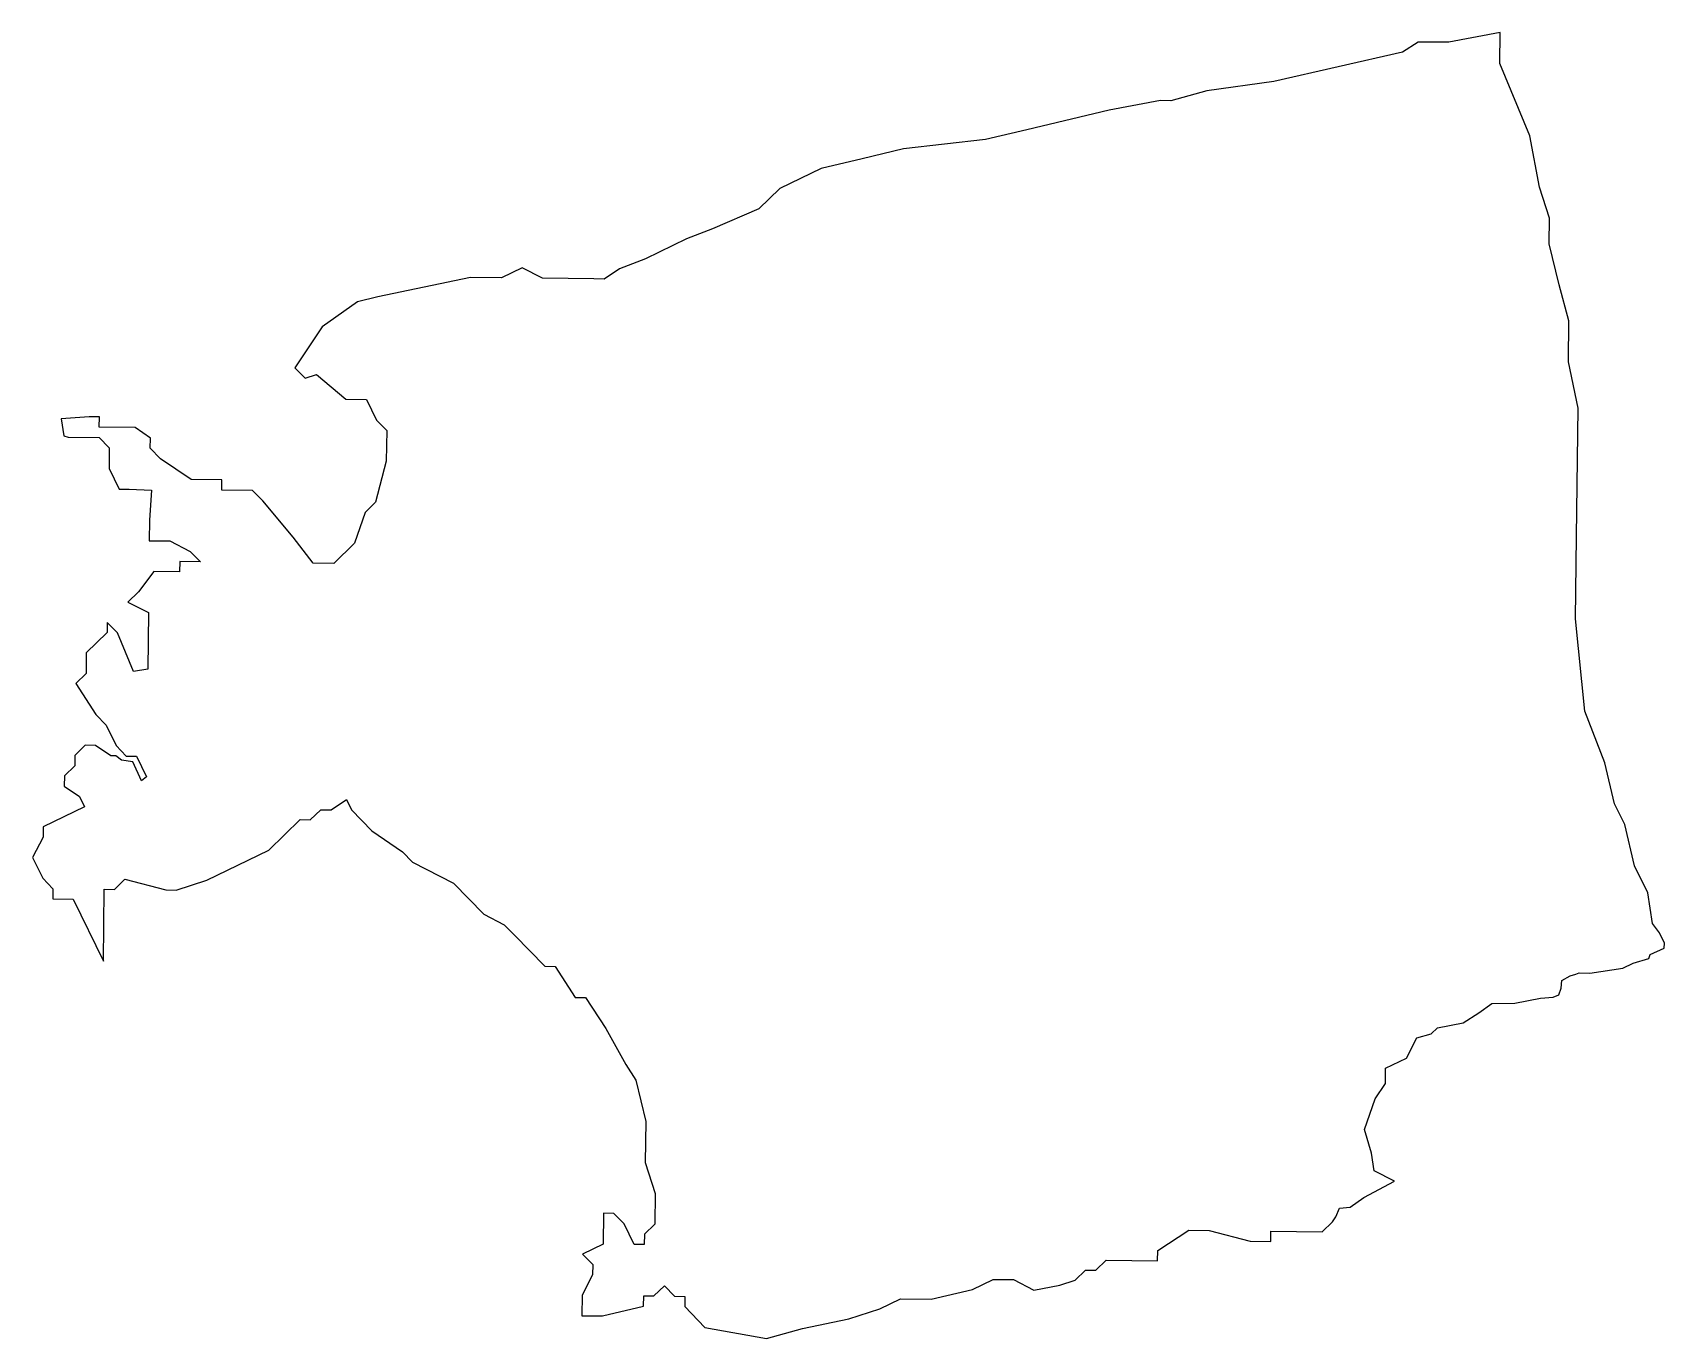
# Model space of a CAD drawing. Header units: metres. Extents: x -203010 to 266029, y 57 to 2163214.
# Drawn here: x 263822 to 266029, y 2161448 to 2163214 of the extents above; entities that cross this region are included whole.
import ezdxf

# ---------------------------------------------------------------- set-up
doc = ezdxf.new("R2010")
doc.units = ezdxf.units.M
doc.header["$LTSCALE"] = 0.3
doc.layers.add('VILLAGE BOUNDRY', color=15, linetype='Continuous')

msp = doc.modelspace()

# ---------------------------------------------------------------- linework, layer by layer
at = {"layer": 'VILLAGE BOUNDRY'}
msp.add_lwpolyline([(265911.6, 2162671.4), (265912, 2162706.2), (265898.8, 2162768.8), (265899.5, 2162824.3), (265886.2, 2162873.1), (265872.9, 2162928.8), (265873.3, 2162963.5), (265859.9, 2163005.3), (265846.8, 2163074.9), (265806.3, 2163172.6), (265806.7, 2163214.3), (265737.1, 2163201.2), (265695.5, 2163201.6), (265674.5, 2163188), (265500.5, 2163148.4), (265410.1, 2163135.5), (265361.3, 2163122.2), (265347.4, 2163122.3), (265277.8, 2163109.3), (265166.4, 2163082.8), (265110.7, 2163069.5), (264999.5, 2163056.9), (264943.7, 2163043.7), (264888.1, 2163030.4), (264832.2, 2163003.3), (264804.1, 2162975.8), (264741.3, 2162948.8), (264706.4, 2162935.3), (264650.6, 2162908.1), (264615.7, 2162894.7), (264594.7, 2162881), (264580.8, 2162881.2), (264511.4, 2162882), (264483.8, 2162896.2), (264455.9, 2162882.6), (264414.2, 2162883.1), (264288.9, 2162856.8), (264261.1, 2162850.1), (264213.3, 2162816.2), (264176.7, 2162760.8), (264190.4, 2162746.8), (264205.6, 2162751.8), (264245.6, 2162718.4), (264273.4, 2162718.1), (264287, 2162690.1), (264300.7, 2162676.1), (264300.2, 2162634.4), (264285.7, 2162579), (264271.7, 2162565.3), (264257.3, 2162523.8), (264229.2, 2162496.4), (264201.4, 2162496.7), (264174.1, 2162531.7), (264133, 2162580.8), (264119.2, 2162594.8), (264077.6, 2162595.3), (264077.7, 2162609.2), (264036.1, 2162609.7), (263994.8, 2162637.9), (263981, 2162652), (263981.2, 2162665.9), (263960.5, 2162680), (263911.9, 2162680.5), (263912.1, 2162694.4), (263898.2, 2162694.6), (263860.6, 2162691.7), (263863.9, 2162669), (263870.1, 2162667.2), (263911.7, 2162666.7), (263925.5, 2162652.6), (263925.2, 2162624.9), (263938.7, 2162596.9), (263952.6, 2162596.8), (263982.6, 2162595.4), (263979.9, 2162554.8), (263979.6, 2162527), (264007.4, 2162526.7), (264035, 2162512.5), (264048.7, 2162498.4), (264020.9, 2162498.7), (264020.7, 2162484.9), (263986, 2162485.3), (263964.9, 2162457.7), (263950.8, 2162444), (263978.5, 2162429.8), (263977.6, 2162353.4), (263958.4, 2162350), (263936.5, 2162402.5), (263922.8, 2162416.6), (263922.6, 2162402.7), (263894.5, 2162375.2), (263894.2, 2162347.4), (263880.2, 2162333.7), (263907.4, 2162291.8), (263921.2, 2162277.7), (263934.7, 2162249.8), (263948.4, 2162235.7), (263962.3, 2162235.6), (263975.9, 2162207.7), (263969, 2162202.1), (263957.4, 2162227.9), (263941.9, 2162230.2), (263934.6, 2162235.9), (263927.6, 2162236), (263906.9, 2162250.1), (263893.1, 2162250.3), (263879, 2162236.5), (263878.9, 2162222.6), (263864.8, 2162208.9), (263864.7, 2162195), (263885.3, 2162180.9), (263892.1, 2162166.9), (263836.3, 2162139.8), (263836.1, 2162125.9), (263821.9, 2162098.3), (263835.5, 2162070.4), (263849.2, 2162056.3), (263849, 2162042.4), (263876.8, 2162042.1), (263917.5, 2161958.3), (263918.6, 2162055.5), (263932.5, 2162055.4), (263946.5, 2162069.1), (264001.9, 2162054.6), (264015.8, 2162054.4), (264057.6, 2162067.8), (264141.4, 2162108.5), (264183.6, 2162149.7), (264197.4, 2162149.5), (264211.5, 2162163.2), (264225.4, 2162163.1), (264246.4, 2162176.8), (264253.2, 2162162.8), (264280.6, 2162134.7), (264321.9, 2162106.4), (264335.7, 2162092.4), (264390.9, 2162064), (264432, 2162021.9), (264459.7, 2162007.6), (264473.4, 2161993.6), (264514.6, 2161951.5), (264528.5, 2161951.3), (264555.8, 2161909.3), (264569.6, 2161909.2), (264596.9, 2161867.2), (264624.2, 2161818.3), (264637.8, 2161797.3), (264651, 2161741.6), (264650.4, 2161686), (264663.8, 2161644.2), (264663.4, 2161602.6), (264649.3, 2161588.8), (264649.1, 2161575), (264635.2, 2161575.1), (264621.7, 2161603.1), (264607.9, 2161617.1), (264594.1, 2161617.2), (264593.6, 2161575.6), (264565.7, 2161562), (264579.4, 2161548), (264579.2, 2161534.1), (264565, 2161506.5), (264564.7, 2161478.7), (264592.5, 2161478.4), (264648.2, 2161491.6), (264648.3, 2161505.5), (264662.2, 2161505.4), (264676.3, 2161519.1), (264690, 2161505), (264703.9, 2161504.9), (264703.7, 2161491), (264731.1, 2161462.9), (264814.3, 2161448.1), (264863.1, 2161461.4), (264925.7, 2161474.5), (264967.6, 2161488), (264995.5, 2161501.5), (265037.1, 2161501.1), (265092.8, 2161514.3), (265120.8, 2161527.9), (265148.5, 2161527.6), (265176.1, 2161513.3), (265210.9, 2161519.9), (265231.9, 2161526.6), (265245.9, 2161540.3), (265259.8, 2161540.2), (265273.8, 2161553.9), (265343.2, 2161553.1), (265343.4, 2161567), (265385.4, 2161594.3), (265413.1, 2161594), (265468.5, 2161579.4), (265496.3, 2161579.1), (265496.5, 2161593), (265565.9, 2161592.2), (265580, 2161605.9), (265584.3, 2161612.5), (265589.1, 2161624.4), (265603.7, 2161625.7), (265622.3, 2161638.5), (265663.9, 2161660.5), (265636.3, 2161674.7), (265632.6, 2161698.7), (265623, 2161730.4), (265637.4, 2161771.9), (265651.5, 2161792.6), (265651.7, 2161813.4), (265679.7, 2161827), (265693.9, 2161854.6), (265713.2, 2161859.8), (265721.8, 2161868.1), (265756.6, 2161874.7), (265777.6, 2161888.3), (265795.3, 2161900.9), (265826.4, 2161901.7), (265861.2, 2161908.2), (265878.2, 2161909.7), (265885.8, 2161912.9), (265889.1, 2161921.8), (265890, 2161932.1), (265901.4, 2161938.5), (265909, 2161940.9), (265913.4, 2161942.3), (265927.9, 2161942.2), (265972.7, 2161948.6), (265986.3, 2161955.4), (266007.6, 2161962.1), (266009.6, 2161967.1), (266028.6, 2161975.7), (266028.7, 2161982.7), (266021.9, 2161996.6), (266012.6, 2162009.1), (266006.2, 2162050.9), (265988.2, 2162087.3), (265975, 2162143), (265961.4, 2162170.9), (265948.1, 2162226.6), (265921.2, 2162296.4), (265908.7, 2162421.5), (265910, 2162532.6)], close=True, dxfattribs=at)

doc.saveas('drawing.dxf')
